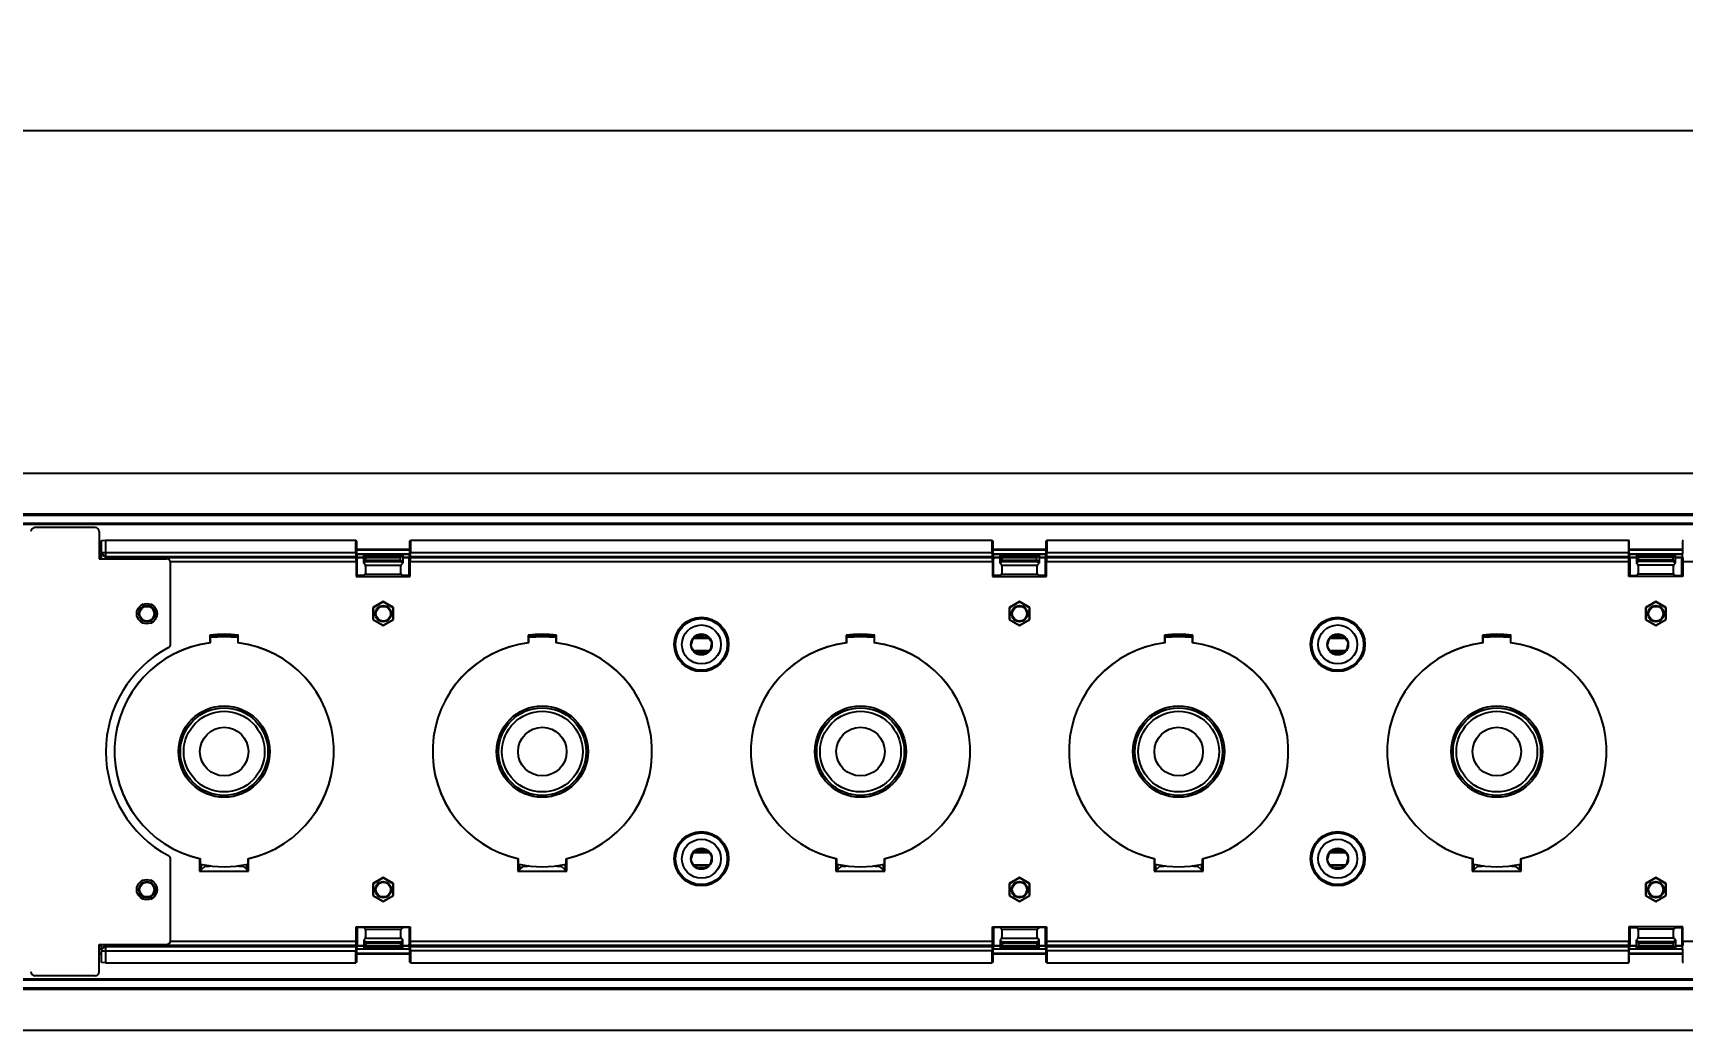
# Model space of a CAD drawing. Header units: inches. Extents: x 5 to 105, y 0 to 80.
# Drawn here: x 24.13 to 36.84, y 4.41 to 12.08 of the extents above; entities that cross this region are included whole.
import ezdxf

# ---------------------------------------------------------------- set-up
doc = ezdxf.new("R2010")
doc.units = ezdxf.units.IN
doc.header["$MEASUREMENT"] = 0
doc.layers.add('DIM', color=1, linetype='Continuous')
doc.styles.add('Arial', font='arial.ttf')
doc.dimstyles.new('ANSI & Metric .50 Stacked', dxfattribs={"dimscale": 2.666667, "dimtxt": 0.5, "dimasz": 0.625, "dimexe": 0.5, "dimexo": 0.5, "dimgap": 0.166667, "dimtad": 0, "dimtih": 1, "dimtoh": 1, "dimzin": 4, "dimdsep": 46, "dimtxsty": 'Arial', "dimcen": 0.25, "dimadec": 0, "dimazin": 0, "dimtfac": 0.75, "dimtofl": 0, "dimtmove": 0, "dimatfit": 3, "dimfxl": 1, "dimtolj": 1, "dimtzin": 0, "dimarcsym": 0})

# ---------------------------------------------------------------- blocks, each defined once
blk = doc.blocks.new('*D2')
at = {"layer": 'Defpoints', "color": 0, "transparency": 16777216}
for p in [(83.174, 11.333), (4.777, 8.695), (83.174, 8.694)]:
    blk.add_point(p, dxfattribs=at)
at = {"layer": 'DIM', "color": 0, "lineweight": -2, "transparency": 16777216}
for p, q in [((4.777, 9.195), (4.777, 11.833)), ((83.174, 9.194), (83.174, 11.833)), ((5.402, 11.333), (42.302, 11.333)), ((82.549, 11.333), (45.649, 11.333))]:
    blk.add_line(p, q, dxfattribs=at)
at = {"layer": 'DIM', "color": 0, "transparency": 16777216}
for points in [[(5.402, 11.437), (5.402, 11.229), (4.777, 11.333)], [(82.549, 11.437), (82.549, 11.229), (83.174, 11.333)]]:
    blk.add_solid(points, dxfattribs=at)
at = {"layer": 'DIM', "color": 0, "transparency": 16777216, "char_height": 0.5, "attachment_point": 5, "style": 'Arial'}
for s, insert in [('\\A1;78.40', (43.976, 11.755)), ('\\A1;[1991mm]', (43.976, 10.846))]:
    blk.add_mtext(s, dxfattribs=dict(at, insert=insert))

msp = doc.modelspace()

# ---------------------------------------------------------------- linework, layer by layer
for p, q in [((5.627, 8.693), (82.327, 8.693)), ((5.627, 8.381), (82.327, 8.381)), ((82.327, 8.369), (5.627, 8.369)), ((5.627, 8.309), (82.327, 8.309)), ((82.327, 8.299), (5.627, 8.299)), ((24.608, 8.275), (24.145, 8.275)), ((24.639, 8.244), (24.639, 8.035)), ((24.657, 8.175), (24.687, 8.177)), ((24.657, 8.084), (24.657, 8.175)), ((24.687, 8.177), (26.616, 8.177)), ((24.687, 8.177), (24.687, 8.035)), ((26.616, 8.084), (26.616, 8.177)), ((26.616, 8.177), (26.621, 8.171)), ((26.621, 8.171), (26.621, 8.082)), ((27.032, 8.171), (27.038, 8.177)), ((27.032, 8.082), (27.032, 8.171)), ((27.038, 8.177), (27.038, 8.084)), ((27.038, 8.177), (31.516, 8.177)), ((31.516, 8.084), (31.516, 8.177)), ((31.516, 8.177), (31.521, 8.171)), ((31.521, 8.171), (31.521, 8.082)), ((31.932, 8.171), (31.938, 8.177)), ((31.932, 8.082), (31.932, 8.171)), ((31.938, 8.177), (31.938, 8.084)), ((31.938, 8.177), (36.416, 8.177)), ((36.416, 8.177), (36.416, 8.084)), ((36.421, 8.171), (36.416, 8.177)), ((36.421, 8.082), (36.421, 8.171)), ((36.838, 8.177), (36.832, 8.171)), ((36.832, 8.171), (36.832, 8.082)), ((24.639, 8.109), (24.657, 8.109)), ((24.657, 8.101), (24.639, 8.101)), ((24.639, 8.071), (24.657, 8.071)), ((24.657, 8.069), (24.639, 8.069)), ((24.639, 8.048), (24.658, 8.048)), ((24.639, 8.045), (24.659, 8.045)), ((24.639, 8.035), (25.158, 8.035)), ((24.657, 8.084), (26.616, 8.084)), ((24.657, 8.075), (24.687, 8.05)), ((24.657, 8.069), (24.657, 8.075)), ((24.657, 8.069), (24.687, 8.044)), ((26.617, 8.05), (24.687, 8.05)), ((24.687, 8.044), (26.618, 8.044)), ((26.619, 8.01), (25.189, 8.01)), ((26.618, 8.044), (26.617, 8.05)), ((26.619, 8.01), (26.619, 7.898)), ((26.621, 8.109), (27.032, 8.109)), ((27.032, 8.101), (26.621, 8.101)), ((26.621, 8.082), (26.627, 8.032)), ((26.622, 8.071), (27.031, 8.071)), ((27.031, 8.069), (26.623, 8.069)), ((26.625, 8.048), (26.677, 8.048)), ((26.625, 8.045), (26.677, 8.045)), ((26.627, 7.905), (26.627, 8.032)), ((26.677, 8), (26.677, 8.069)), ((26.677, 8), (26.692, 8.015)), ((26.692, 8.055), (26.678, 8.069)), ((26.692, 8.055), (26.962, 8.055)), ((26.692, 8.025), (26.692, 8.045)), ((26.692, 8.045), (26.961, 8.045)), ((26.692, 8.025), (26.961, 8.025)), ((26.692, 8.015), (26.962, 8.015)), ((26.961, 8.025), (26.961, 8.045)), ((26.962, 8.055), (26.976, 8.069)), ((26.977, 8), (26.962, 8.015)), ((26.977, 8.069), (26.977, 8)), ((26.977, 8.048), (27.029, 8.048)), ((26.977, 8.045), (27.028, 8.045)), ((27.027, 8.032), (27.032, 8.082)), ((27.027, 7.905), (27.027, 8.032)), ((27.034, 7.898), (27.034, 8.01)), ((31.519, 8.01), (27.034, 8.01)), ((27.036, 8.05), (27.036, 8.044)), ((31.517, 8.05), (27.036, 8.05)), ((27.036, 8.044), (31.518, 8.044)), ((27.038, 8.084), (31.516, 8.084)), ((31.518, 8.044), (31.517, 8.05)), ((31.519, 8.01), (31.519, 7.898)), ((31.521, 8.109), (31.932, 8.109)), ((31.932, 8.101), (31.521, 8.101)), ((31.521, 8.082), (31.527, 8.032)), ((31.522, 8.071), (31.931, 8.071)), ((31.931, 8.069), (31.523, 8.069)), ((31.525, 8.048), (31.577, 8.048)), ((31.525, 8.045), (31.577, 8.045)), ((31.527, 7.905), (31.527, 8.032)), ((31.577, 8), (31.577, 8.069)), ((31.577, 8), (31.592, 8.015)), ((31.592, 8.055), (31.578, 8.069)), ((31.592, 8.055), (31.862, 8.055)), ((31.592, 8.045), (31.861, 8.045)), ((31.592, 8.025), (31.592, 8.045)), ((31.592, 8.025), (31.861, 8.025)), ((31.592, 8.015), (31.862, 8.015)), ((31.861, 8.025), (31.861, 8.045)), ((31.862, 8.055), (31.876, 8.069)), ((31.877, 8), (31.862, 8.015)), ((31.877, 8.069), (31.877, 8)), ((31.877, 8.048), (31.929, 8.048)), ((31.877, 8.045), (31.928, 8.045)), ((31.927, 8.032), (31.932, 8.082)), ((31.927, 7.905), (31.927, 8.032)), ((31.934, 7.898), (31.934, 8.01)), ((36.419, 8.01), (31.934, 8.01)), ((36.417, 8.05), (31.936, 8.05)), ((31.936, 8.05), (31.936, 8.044)), ((31.936, 8.044), (36.418, 8.044)), ((31.938, 8.084), (36.416, 8.084)), ((36.417, 8.05), (36.418, 8.044)), ((36.419, 7.898), (36.419, 8.01)), ((36.421, 8.109), (36.832, 8.109)), ((36.832, 8.101), (36.421, 8.101)), ((36.427, 8.032), (36.421, 8.082)), ((36.422, 8.071), (36.831, 8.071)), ((36.831, 8.069), (36.423, 8.069)), ((36.425, 8.048), (36.477, 8.048)), ((36.425, 8.045), (36.477, 8.045)), ((36.427, 8.032), (36.427, 7.905)), ((36.477, 8.069), (36.477, 8)), ((36.477, 8), (36.492, 8.015)), ((36.492, 8.055), (36.478, 8.069)), ((36.762, 8.055), (36.492, 8.055)), ((36.761, 8.045), (36.492, 8.045)), ((36.492, 8.025), (36.492, 8.045)), ((36.761, 8.025), (36.492, 8.025)), ((36.762, 8.015), (36.492, 8.015)), ((36.761, 8.025), (36.761, 8.045)), ((36.762, 8.055), (36.776, 8.069)), ((36.777, 8), (36.762, 8.015)), ((36.777, 8), (36.777, 8.069)), ((36.777, 8.048), (36.829, 8.048)), ((36.777, 8.045), (36.828, 8.045)), ((36.832, 8.082), (36.827, 8.032)), ((36.827, 7.905), (36.827, 8.032)), ((36.834, 8.01), (36.834, 7.898)), ((41.319, 8.01), (36.834, 8.01)), ((25.189, 7.378), (25.189, 8.004)), ((26.619, 7.898), (26.627, 7.905)), ((26.619, 7.898), (27.034, 7.898)), ((26.677, 7.905), (26.627, 7.905)), ((26.691, 7.986), (26.677, 8)), ((26.677, 7.905), (26.691, 7.916)), ((26.691, 7.986), (26.963, 7.986)), ((26.691, 7.916), (26.963, 7.916)), ((26.963, 7.986), (26.977, 8)), ((26.977, 7.905), (26.963, 7.916)), ((27.027, 7.905), (26.977, 7.905)), ((27.034, 7.898), (27.027, 7.905)), ((31.519, 7.898), (31.527, 7.905)), ((31.519, 7.898), (31.934, 7.898)), ((31.577, 7.905), (31.527, 7.905)), ((31.591, 7.986), (31.577, 8)), ((31.577, 7.905), (31.591, 7.916)), ((31.591, 7.986), (31.863, 7.986)), ((31.591, 7.916), (31.863, 7.916)), ((31.863, 7.986), (31.877, 8)), ((31.877, 7.905), (31.863, 7.916)), ((31.927, 7.905), (31.877, 7.905)), ((31.934, 7.898), (31.927, 7.905)), ((36.419, 7.898), (36.427, 7.905)), ((36.834, 7.898), (36.419, 7.898)), ((36.427, 7.905), (36.468, 7.905)), ((36.491, 7.986), (36.477, 8)), ((36.478, 7.906), (36.491, 7.916)), ((36.763, 7.986), (36.491, 7.986)), ((36.763, 7.916), (36.491, 7.916)), ((36.763, 7.986), (36.777, 8)), ((36.776, 7.906), (36.763, 7.916)), ((36.786, 7.905), (36.827, 7.905)), ((36.834, 7.898), (36.827, 7.905)), ((24.977, 7.684), (24.96, 7.675)), ((25.054, 7.675), (25.037, 7.684)), ((26.827, 7.705), (26.747, 7.659)), ((26.747, 7.659), (26.747, 7.566)), ((26.749, 7.657), (26.747, 7.659)), ((26.827, 7.702), (26.749, 7.657)), ((26.749, 7.657), (26.749, 7.568)), ((26.907, 7.659), (26.827, 7.705)), ((26.827, 7.702), (26.827, 7.705)), ((26.904, 7.657), (26.827, 7.702)), ((26.904, 7.657), (26.907, 7.659)), ((26.904, 7.568), (26.904, 7.657)), ((26.907, 7.566), (26.907, 7.659)), ((31.727, 7.705), (31.647, 7.659)), ((31.647, 7.659), (31.647, 7.566)), ((31.649, 7.657), (31.647, 7.659)), ((31.727, 7.702), (31.649, 7.657)), ((31.649, 7.657), (31.649, 7.568)), ((31.807, 7.659), (31.727, 7.705)), ((31.727, 7.702), (31.727, 7.705)), ((31.804, 7.657), (31.727, 7.702)), ((31.804, 7.657), (31.807, 7.659)), ((31.804, 7.568), (31.804, 7.657)), ((31.807, 7.566), (31.807, 7.659)), ((36.627, 7.705), (36.547, 7.659)), ((36.547, 7.659), (36.547, 7.566)), ((36.549, 7.657), (36.547, 7.659)), ((36.627, 7.702), (36.549, 7.657)), ((36.549, 7.657), (36.549, 7.568)), ((36.707, 7.659), (36.627, 7.705)), ((36.627, 7.702), (36.627, 7.705)), ((36.704, 7.657), (36.627, 7.702)), ((36.704, 7.657), (36.707, 7.659)), ((36.704, 7.568), (36.704, 7.657)), ((36.707, 7.566), (36.707, 7.659)), ((24.929, 7.622), (24.929, 7.603)), ((24.96, 7.55), (24.977, 7.54)), ((25.037, 7.54), (25.054, 7.55)), ((25.084, 7.603), (25.084, 7.622)), ((26.749, 7.568), (26.747, 7.566)), ((26.747, 7.566), (26.827, 7.52)), ((26.749, 7.568), (26.827, 7.523)), ((26.827, 7.523), (26.904, 7.568)), ((26.827, 7.52), (26.907, 7.566)), ((26.827, 7.523), (26.827, 7.52)), ((26.904, 7.568), (26.907, 7.566)), ((31.649, 7.568), (31.647, 7.566)), ((31.647, 7.566), (31.727, 7.52)), ((31.649, 7.568), (31.727, 7.523)), ((31.727, 7.523), (31.804, 7.568)), ((31.727, 7.52), (31.807, 7.566)), ((31.727, 7.523), (31.727, 7.52)), ((31.804, 7.568), (31.807, 7.566)), ((36.549, 7.568), (36.547, 7.566)), ((36.547, 7.566), (36.627, 7.52)), ((36.549, 7.568), (36.627, 7.523)), ((36.627, 7.523), (36.704, 7.568)), ((36.627, 7.52), (36.707, 7.566)), ((36.627, 7.523), (36.627, 7.52)), ((36.704, 7.568), (36.707, 7.566)), ((25.502, 7.438), (25.492, 7.447)), ((25.492, 7.447), (25.492, 7.388)), ((25.497, 7.388), (25.497, 7.435)), ((25.5, 7.43), (25.602, 7.436)), ((25.503, 7.438), (25.503, 7.438)), ((25.503, 7.438), (25.503, 7.43)), ((25.602, 7.436), (25.703, 7.43)), ((25.701, 7.438), (25.7, 7.438)), ((25.7, 7.43), (25.7, 7.438)), ((25.702, 7.438), (25.711, 7.447)), ((25.707, 7.435), (25.707, 7.388)), ((25.711, 7.388), (25.711, 7.447)), ((27.952, 7.438), (27.942, 7.447)), ((27.942, 7.447), (27.942, 7.388)), ((27.947, 7.388), (27.947, 7.435)), ((27.95, 7.43), (28.052, 7.436)), ((27.953, 7.438), (27.953, 7.438)), ((27.953, 7.438), (27.953, 7.43)), ((28.052, 7.436), (28.153, 7.43)), ((28.151, 7.438), (28.15, 7.438)), ((28.15, 7.43), (28.15, 7.438)), ((28.152, 7.438), (28.161, 7.447)), ((28.157, 7.435), (28.157, 7.388)), ((28.161, 7.388), (28.161, 7.447)), ((29.205, 7.405), (29.199, 7.376)), ((29.215, 7.423), (29.337, 7.423)), ((29.247, 7.447), (29.222, 7.431)), ((29.334, 7.427), (29.226, 7.427)), ((29.228, 7.43), (29.332, 7.43)), ((29.242, 7.444), (29.297, 7.444)), ((29.245, 7.446), (29.293, 7.446)), ((29.307, 7.447), (29.277, 7.453)), ((29.349, 7.404), (29.332, 7.43)), ((30.392, 7.447), (30.392, 7.388)), ((30.402, 7.438), (30.392, 7.447)), ((30.397, 7.388), (30.397, 7.435)), ((30.4, 7.43), (30.502, 7.436)), ((30.403, 7.438), (30.403, 7.438)), ((30.403, 7.438), (30.403, 7.43)), ((30.502, 7.436), (30.603, 7.43)), ((30.601, 7.438), (30.6, 7.438)), ((30.6, 7.43), (30.6, 7.438)), ((30.602, 7.438), (30.611, 7.447)), ((30.607, 7.435), (30.607, 7.388)), ((30.611, 7.388), (30.611, 7.447)), ((32.842, 7.447), (32.842, 7.388)), ((32.852, 7.438), (32.842, 7.447)), ((32.847, 7.388), (32.847, 7.435)), ((32.85, 7.43), (32.952, 7.436)), ((32.853, 7.438), (32.853, 7.438)), ((32.853, 7.438), (32.853, 7.43)), ((32.952, 7.436), (33.053, 7.43)), ((33.051, 7.438), (33.05, 7.438)), ((33.05, 7.43), (33.05, 7.438)), ((33.052, 7.438), (33.061, 7.447)), ((33.057, 7.435), (33.057, 7.388)), ((33.061, 7.388), (33.061, 7.447)), ((34.105, 7.405), (34.099, 7.376)), ((34.115, 7.423), (34.237, 7.423)), ((34.147, 7.447), (34.122, 7.431)), ((34.234, 7.427), (34.126, 7.427)), ((34.128, 7.43), (34.232, 7.43)), ((34.142, 7.444), (34.197, 7.444)), ((34.145, 7.446), (34.193, 7.446)), ((34.207, 7.447), (34.177, 7.453)), ((34.249, 7.404), (34.232, 7.43)), ((35.292, 7.447), (35.292, 7.388)), ((35.302, 7.438), (35.292, 7.447)), ((35.297, 7.388), (35.297, 7.435)), ((35.3, 7.43), (35.402, 7.436)), ((35.303, 7.438), (35.303, 7.438)), ((35.303, 7.438), (35.303, 7.43)), ((35.402, 7.436), (35.503, 7.43)), ((35.501, 7.438), (35.5, 7.438)), ((35.5, 7.43), (35.5, 7.438)), ((35.502, 7.438), (35.511, 7.447)), ((35.507, 7.435), (35.507, 7.388)), ((35.511, 7.388), (35.511, 7.447)), ((29.204, 7.346), (29.221, 7.32)), ((29.216, 7.328), (29.339, 7.328)), ((29.22, 7.322), (29.334, 7.322)), ((29.332, 7.32), (29.221, 7.32)), ((29.24, 7.306), (29.311, 7.306)), ((29.246, 7.303), (29.276, 7.297)), ((29.306, 7.303), (29.331, 7.319)), ((34.104, 7.346), (34.121, 7.32)), ((34.116, 7.328), (34.239, 7.328)), ((34.12, 7.322), (34.234, 7.322)), ((34.232, 7.32), (34.121, 7.32)), ((34.14, 7.306), (34.211, 7.306)), ((34.146, 7.303), (34.176, 7.297)), ((34.206, 7.303), (34.231, 7.319)), ((25.189, 5.096), (25.189, 5.722)), ((25.413, 5.726), (25.413, 5.629)), ((25.419, 5.678), (25.419, 5.725)), ((25.784, 5.725), (25.784, 5.678)), ((25.79, 5.629), (25.79, 5.726)), ((27.863, 5.726), (27.863, 5.629)), ((27.869, 5.678), (27.869, 5.725)), ((28.234, 5.725), (28.234, 5.678)), ((28.24, 5.629), (28.24, 5.726)), ((29.205, 5.755), (29.199, 5.726)), ((29.337, 5.772), (29.214, 5.772)), ((29.216, 5.774), (29.336, 5.774)), ((29.334, 5.777), (29.219, 5.777)), ((29.221, 5.78), (29.332, 5.78)), ((29.247, 5.797), (29.222, 5.781)), ((29.242, 5.794), (29.314, 5.794)), ((29.307, 5.797), (29.277, 5.803)), ((29.349, 5.754), (29.332, 5.78)), ((30.313, 5.726), (30.313, 5.629)), ((30.319, 5.678), (30.319, 5.725)), ((30.684, 5.725), (30.684, 5.678)), ((30.69, 5.629), (30.69, 5.726)), ((32.763, 5.726), (32.763, 5.629)), ((32.769, 5.678), (32.769, 5.725)), ((33.134, 5.725), (33.134, 5.678)), ((33.14, 5.629), (33.14, 5.726)), ((34.105, 5.755), (34.099, 5.726)), ((34.237, 5.772), (34.114, 5.772)), ((34.116, 5.774), (34.236, 5.774)), ((34.234, 5.777), (34.119, 5.777)), ((34.121, 5.78), (34.232, 5.78)), ((34.147, 5.797), (34.122, 5.781)), ((34.142, 5.794), (34.214, 5.794)), ((34.207, 5.797), (34.177, 5.803)), ((34.249, 5.754), (34.232, 5.78)), ((35.213, 5.726), (35.213, 5.629)), ((35.219, 5.678), (35.219, 5.725)), ((35.584, 5.725), (35.584, 5.678)), ((35.59, 5.629), (35.59, 5.726)), ((25.413, 5.629), (25.427, 5.642)), ((25.413, 5.629), (25.79, 5.629)), ((25.427, 5.642), (25.427, 5.673)), ((25.428, 5.643), (25.456, 5.668)), ((25.456, 5.668), (25.456, 5.676)), ((25.456, 5.668), (25.489, 5.668)), ((25.715, 5.668), (25.747, 5.668)), ((25.747, 5.668), (25.747, 5.676)), ((25.776, 5.643), (25.747, 5.668)), ((25.777, 5.657), (25.759, 5.657)), ((25.777, 5.673), (25.777, 5.642)), ((25.79, 5.629), (25.777, 5.642)), ((27.863, 5.629), (27.877, 5.642)), ((27.863, 5.629), (28.24, 5.629)), ((27.877, 5.642), (27.877, 5.673)), ((27.894, 5.657), (27.877, 5.657)), ((27.878, 5.643), (27.906, 5.668)), ((27.906, 5.668), (27.906, 5.676)), ((27.906, 5.668), (27.939, 5.668)), ((28.165, 5.668), (28.197, 5.668)), ((28.197, 5.668), (28.197, 5.676)), ((28.226, 5.643), (28.197, 5.668)), ((28.227, 5.673), (28.227, 5.642)), ((28.24, 5.629), (28.227, 5.642)), ((29.204, 5.696), (29.221, 5.67)), ((29.217, 5.677), (29.338, 5.677)), ((29.22, 5.672), (29.327, 5.672)), ((29.326, 5.67), (29.221, 5.67)), ((29.246, 5.653), (29.276, 5.647)), ((29.257, 5.656), (29.311, 5.656)), ((29.26, 5.654), (29.309, 5.654)), ((29.306, 5.653), (29.331, 5.669)), ((30.313, 5.629), (30.327, 5.642)), ((30.313, 5.629), (30.69, 5.629)), ((30.327, 5.642), (30.327, 5.673)), ((30.328, 5.643), (30.356, 5.668)), ((30.356, 5.668), (30.356, 5.676)), ((30.356, 5.668), (30.389, 5.668)), ((30.615, 5.668), (30.647, 5.668)), ((30.647, 5.668), (30.647, 5.676)), ((30.676, 5.643), (30.647, 5.668)), ((30.677, 5.673), (30.677, 5.642)), ((30.69, 5.629), (30.677, 5.642)), ((32.763, 5.629), (32.777, 5.642)), ((32.763, 5.629), (33.14, 5.629)), ((32.777, 5.642), (32.777, 5.673)), ((32.778, 5.643), (32.806, 5.668)), ((32.806, 5.668), (32.806, 5.676)), ((32.806, 5.668), (32.839, 5.668)), ((33.065, 5.668), (33.097, 5.668)), ((33.097, 5.668), (33.097, 5.676)), ((33.126, 5.643), (33.097, 5.668)), ((33.127, 5.673), (33.127, 5.642)), ((33.14, 5.629), (33.127, 5.642)), ((34.104, 5.696), (34.121, 5.67)), ((34.117, 5.677), (34.238, 5.677)), ((34.12, 5.672), (34.227, 5.672)), ((34.226, 5.67), (34.121, 5.67)), ((34.146, 5.653), (34.176, 5.647)), ((34.157, 5.656), (34.211, 5.656)), ((34.16, 5.654), (34.209, 5.654)), ((34.206, 5.653), (34.231, 5.669)), ((35.213, 5.629), (35.227, 5.642)), ((35.213, 5.629), (35.59, 5.629)), ((35.227, 5.642), (35.227, 5.673)), ((35.228, 5.643), (35.256, 5.668)), ((35.256, 5.668), (35.256, 5.676)), ((35.256, 5.668), (35.289, 5.668)), ((35.515, 5.668), (35.547, 5.668)), ((35.547, 5.668), (35.547, 5.676)), ((35.576, 5.643), (35.547, 5.668)), ((35.577, 5.673), (35.577, 5.642)), ((35.59, 5.629), (35.577, 5.642)), ((24.929, 5.497), (24.929, 5.478)), ((24.977, 5.559), (24.96, 5.55)), ((25.054, 5.55), (25.037, 5.559)), ((25.084, 5.478), (25.084, 5.497)), ((26.827, 5.58), (26.747, 5.534)), ((26.747, 5.534), (26.747, 5.441)), ((26.749, 5.532), (26.747, 5.534)), ((26.827, 5.577), (26.749, 5.532)), ((26.749, 5.532), (26.749, 5.443)), ((26.907, 5.534), (26.827, 5.58)), ((26.827, 5.577), (26.827, 5.58)), ((26.904, 5.532), (26.827, 5.577)), ((26.904, 5.532), (26.907, 5.534)), ((26.904, 5.443), (26.904, 5.532)), ((26.907, 5.441), (26.907, 5.534)), ((31.727, 5.58), (31.647, 5.534)), ((31.647, 5.534), (31.647, 5.441)), ((31.649, 5.532), (31.647, 5.534)), ((31.727, 5.577), (31.649, 5.532)), ((31.649, 5.532), (31.649, 5.443)), ((31.807, 5.534), (31.727, 5.58)), ((31.727, 5.577), (31.727, 5.58)), ((31.804, 5.532), (31.727, 5.577)), ((31.804, 5.532), (31.807, 5.534)), ((31.804, 5.443), (31.804, 5.532)), ((31.807, 5.441), (31.807, 5.534)), ((36.627, 5.58), (36.547, 5.534)), ((36.547, 5.534), (36.547, 5.441)), ((36.549, 5.532), (36.547, 5.534)), ((36.627, 5.577), (36.549, 5.532)), ((36.549, 5.532), (36.549, 5.443)), ((36.707, 5.534), (36.627, 5.58)), ((36.627, 5.577), (36.627, 5.58)), ((36.704, 5.532), (36.627, 5.577)), ((36.704, 5.532), (36.707, 5.534)), ((36.704, 5.443), (36.704, 5.532)), ((36.707, 5.441), (36.707, 5.534)), ((24.96, 5.425), (24.977, 5.415)), ((25.037, 5.415), (25.054, 5.425)), ((26.749, 5.443), (26.747, 5.441)), ((26.747, 5.441), (26.827, 5.395)), ((26.749, 5.443), (26.827, 5.398)), ((26.827, 5.398), (26.904, 5.443)), ((26.827, 5.395), (26.907, 5.441)), ((26.827, 5.398), (26.827, 5.395)), ((26.904, 5.443), (26.907, 5.441)), ((31.649, 5.443), (31.647, 5.441)), ((31.647, 5.441), (31.727, 5.395)), ((31.649, 5.443), (31.727, 5.398)), ((31.727, 5.398), (31.804, 5.443)), ((31.727, 5.395), (31.807, 5.441)), ((31.727, 5.398), (31.727, 5.395)), ((31.804, 5.443), (31.807, 5.441)), ((36.549, 5.443), (36.547, 5.441)), ((36.547, 5.441), (36.627, 5.395)), ((36.549, 5.443), (36.627, 5.398)), ((36.627, 5.398), (36.704, 5.443)), ((36.627, 5.395), (36.707, 5.441)), ((36.627, 5.398), (36.627, 5.395)), ((36.704, 5.443), (36.707, 5.441)), ((25.189, 5.09), (26.619, 5.09)), ((26.619, 5.09), (26.619, 5.202)), ((26.619, 5.202), (26.627, 5.195)), ((26.619, 5.202), (27.034, 5.202)), ((26.627, 5.195), (26.627, 5.068)), ((26.677, 5.195), (26.627, 5.195)), ((26.677, 5.195), (26.691, 5.184)), ((26.691, 5.114), (26.677, 5.1)), ((26.677, 5.1), (26.677, 5.031)), ((26.677, 5.1), (26.692, 5.085)), ((26.691, 5.184), (26.963, 5.184)), ((26.691, 5.114), (26.963, 5.114)), ((26.692, 5.085), (26.962, 5.085)), ((26.977, 5.1), (26.962, 5.085)), ((26.977, 5.195), (26.963, 5.184)), ((26.963, 5.114), (26.977, 5.1)), ((27.027, 5.195), (26.977, 5.195)), ((26.977, 5.031), (26.977, 5.1)), ((27.034, 5.202), (27.027, 5.195)), ((27.027, 5.195), (27.027, 5.068)), ((27.034, 5.202), (27.034, 5.09)), ((27.034, 5.09), (31.519, 5.09)), ((31.519, 5.09), (31.519, 5.202)), ((31.519, 5.202), (31.527, 5.195)), ((31.519, 5.202), (31.934, 5.202)), ((31.527, 5.195), (31.527, 5.068)), ((31.577, 5.195), (31.527, 5.195)), ((31.577, 5.195), (31.591, 5.184)), ((31.591, 5.114), (31.577, 5.1)), ((31.577, 5.1), (31.577, 5.031)), ((31.577, 5.1), (31.592, 5.085)), ((31.591, 5.184), (31.863, 5.184)), ((31.591, 5.114), (31.863, 5.114)), ((31.592, 5.085), (31.862, 5.085)), ((31.877, 5.1), (31.862, 5.085)), ((31.877, 5.195), (31.863, 5.184)), ((31.863, 5.114), (31.877, 5.1)), ((31.927, 5.195), (31.877, 5.195)), ((31.877, 5.031), (31.877, 5.1)), ((31.934, 5.202), (31.927, 5.195)), ((31.927, 5.068), (31.927, 5.195)), ((31.934, 5.202), (31.934, 5.09)), ((31.934, 5.09), (36.419, 5.09)), ((36.419, 5.202), (36.419, 5.09)), ((36.419, 5.202), (36.427, 5.195)), ((36.834, 5.202), (36.419, 5.202)), ((36.427, 5.195), (36.427, 5.068)), ((36.427, 5.195), (36.477, 5.195)), ((36.477, 5.195), (36.491, 5.184)), ((36.491, 5.114), (36.477, 5.1)), ((36.477, 5.1), (36.492, 5.085)), ((36.477, 5.031), (36.477, 5.1)), ((36.763, 5.184), (36.491, 5.184)), ((36.763, 5.114), (36.491, 5.114)), ((36.762, 5.085), (36.492, 5.085)), ((36.777, 5.1), (36.762, 5.085)), ((36.777, 5.195), (36.763, 5.184)), ((36.763, 5.114), (36.777, 5.1)), ((36.777, 5.195), (36.827, 5.195)), ((36.777, 5.1), (36.777, 5.031)), ((36.834, 5.202), (36.827, 5.195)), ((36.827, 5.195), (36.827, 5.068)), ((36.834, 5.09), (36.834, 5.202)), ((36.834, 5.09), (41.319, 5.09)), ((24.639, 5.065), (25.158, 5.065)), ((24.639, 4.856), (24.639, 5.065)), ((24.659, 5.055), (24.639, 5.055)), ((24.658, 5.052), (24.639, 5.052)), ((24.639, 5.031), (24.657, 5.031)), ((24.657, 5.029), (24.639, 5.029)), ((24.639, 4.999), (24.657, 4.999)), ((24.657, 4.99), (24.639, 4.99)), ((24.657, 5.031), (24.687, 5.056)), ((24.657, 5.025), (24.687, 5.05)), ((24.657, 5.025), (24.657, 5.031)), ((24.657, 4.925), (24.657, 5.016)), ((24.657, 5.016), (26.616, 5.016)), ((24.687, 5.065), (24.687, 4.923)), ((26.618, 5.056), (24.687, 5.056)), ((24.687, 5.05), (26.617, 5.05)), ((26.616, 4.923), (26.616, 5.016)), ((26.617, 5.05), (26.618, 5.056)), ((26.627, 5.068), (26.621, 5.018)), ((26.621, 5.018), (26.621, 4.929)), ((26.621, 4.999), (27.032, 4.999)), ((27.032, 4.99), (26.621, 4.99)), ((27.031, 5.029), (26.622, 5.029)), ((26.623, 5.031), (27.031, 5.031)), ((26.677, 5.055), (26.625, 5.055)), ((26.677, 5.052), (26.625, 5.052)), ((26.692, 5.045), (26.678, 5.031)), ((26.692, 5.075), (26.692, 5.055)), ((26.692, 5.075), (26.961, 5.075)), ((26.692, 5.055), (26.961, 5.055)), ((26.692, 5.045), (26.962, 5.045)), ((26.961, 5.075), (26.961, 5.055)), ((26.962, 5.045), (26.976, 5.031)), ((27.028, 5.055), (26.977, 5.055)), ((27.029, 5.052), (26.977, 5.052)), ((27.032, 5.018), (27.027, 5.068)), ((27.032, 4.929), (27.032, 5.018)), ((27.036, 5.056), (27.036, 5.05)), ((31.518, 5.056), (27.036, 5.056)), ((27.036, 5.05), (31.517, 5.05)), ((27.038, 5.016), (27.038, 4.923)), ((31.516, 5.016), (27.038, 5.016)), ((31.516, 4.923), (31.516, 5.016)), ((31.517, 5.05), (31.518, 5.056)), ((31.527, 5.068), (31.521, 5.018)), ((31.521, 5.018), (31.521, 4.929)), ((31.521, 4.999), (31.932, 4.999)), ((31.932, 4.99), (31.521, 4.99)), ((31.931, 5.029), (31.522, 5.029)), ((31.523, 5.031), (31.931, 5.031)), ((31.577, 5.055), (31.525, 5.055)), ((31.577, 5.052), (31.525, 5.052)), ((31.592, 5.045), (31.578, 5.031)), ((31.592, 5.075), (31.592, 5.055)), ((31.592, 5.075), (31.861, 5.075)), ((31.592, 5.055), (31.861, 5.055)), ((31.592, 5.045), (31.862, 5.045)), ((31.861, 5.075), (31.861, 5.055)), ((31.862, 5.045), (31.876, 5.031)), ((31.928, 5.055), (31.877, 5.055)), ((31.929, 5.052), (31.877, 5.052)), ((31.932, 5.018), (31.927, 5.068)), ((31.932, 4.929), (31.932, 5.018)), ((31.936, 5.056), (31.936, 5.05)), ((36.418, 5.056), (31.936, 5.056)), ((31.936, 5.05), (36.417, 5.05)), ((31.938, 5.016), (31.938, 4.923)), ((36.416, 5.016), (31.938, 5.016)), ((36.416, 5.016), (36.416, 4.923)), ((36.418, 5.056), (36.417, 5.05)), ((36.421, 5.018), (36.427, 5.068)), ((36.421, 4.929), (36.421, 5.018)), ((36.421, 4.999), (36.832, 4.999)), ((36.832, 4.99), (36.421, 4.99)), ((36.831, 5.029), (36.422, 5.029)), ((36.423, 5.031), (36.831, 5.031)), ((36.477, 5.055), (36.425, 5.055)), ((36.477, 5.052), (36.425, 5.052)), ((36.492, 5.045), (36.478, 5.031)), ((36.492, 5.075), (36.492, 5.055)), ((36.761, 5.075), (36.492, 5.075)), ((36.761, 5.055), (36.492, 5.055)), ((36.762, 5.045), (36.492, 5.045)), ((36.761, 5.075), (36.761, 5.055)), ((36.762, 5.045), (36.776, 5.031)), ((36.828, 5.055), (36.777, 5.055)), ((36.829, 5.052), (36.777, 5.052)), ((36.827, 5.068), (36.832, 5.018)), ((36.832, 5.018), (36.832, 4.929)), ((24.687, 4.923), (24.657, 4.925)), ((24.687, 4.923), (26.616, 4.923)), ((26.621, 4.929), (26.616, 4.923)), ((27.038, 4.923), (27.032, 4.929)), ((27.038, 4.923), (31.516, 4.923)), ((31.521, 4.929), (31.516, 4.923)), ((31.938, 4.923), (31.932, 4.929)), ((31.938, 4.923), (36.416, 4.923)), ((36.416, 4.923), (36.421, 4.929)), ((36.832, 4.929), (36.838, 4.923)), ((5.627, 4.801), (82.327, 4.801)), ((82.327, 4.791), (5.627, 4.791)), ((5.627, 4.731), (82.327, 4.731)), ((82.327, 4.719), (5.627, 4.719)), ((24.145, 4.825), (24.608, 4.825)), ((5.627, 4.406), (82.327, 4.406))]:
    msp.add_line(p, q)
at = {"flags": 128}
for points in [[(25.701, 7.438), (25.702, 7.438), (25.702, 7.438)], [(28.151, 7.438), (28.152, 7.438), (28.152, 7.438)], [(29.349, 7.345), (29.353, 7.359), (29.355, 7.375)], [(30.601, 7.438), (30.602, 7.438), (30.602, 7.438)], [(33.051, 7.438), (33.052, 7.438), (33.052, 7.438)], [(34.249, 7.345), (34.253, 7.359), (34.255, 7.375)], [(35.501, 7.438), (35.502, 7.438), (35.502, 7.438)], [(29.349, 5.695), (29.353, 5.709), (29.355, 5.725)], [(34.249, 5.695), (34.253, 5.709), (34.255, 5.725)]]:
    msp.add_lwpolyline(points, dxfattribs=at)
for centre, radius in [((25.007, 7.612), 0.078), ((25.007, 7.612), 0.062), ((25.007, 7.612), 0.0564), ((26.827, 7.612), 0.062), ((26.827, 7.612), 0.0564), ((31.727, 7.612), 0.062), ((31.727, 7.612), 0.0564), ((36.627, 7.612), 0.062), ((36.627, 7.612), 0.0564), ((29.277, 7.375), 0.209), ((29.277, 7.375), 0.199), ((29.277, 7.375), 0.15), ((34.177, 7.375), 0.209), ((34.177, 7.375), 0.199), ((34.177, 7.375), 0.15), ((29.277, 7.375), 0.0809), ((29.277, 7.375), 0.08), ((29.277, 7.375), 0.078), ((34.177, 7.375), 0.0809), ((34.177, 7.375), 0.08), ((34.177, 7.375), 0.078), ((25.602, 6.55), 0.352), ((25.602, 6.55), 0.337), ((28.052, 6.55), 0.352), ((28.052, 6.55), 0.337), ((30.502, 6.55), 0.352), ((30.502, 6.55), 0.337), ((32.952, 6.55), 0.352), ((32.952, 6.55), 0.337), ((35.402, 6.55), 0.352), ((35.402, 6.55), 0.337), ((25.602, 6.55), 0.311), ((25.602, 6.55), 0.187), ((28.052, 6.55), 0.311), ((28.052, 6.55), 0.187), ((30.502, 6.55), 0.311), ((30.502, 6.55), 0.187), ((32.952, 6.55), 0.311), ((32.952, 6.55), 0.187), ((35.402, 6.55), 0.311), ((35.402, 6.55), 0.187), ((29.277, 5.725), 0.209), ((29.277, 5.725), 0.199), ((29.277, 5.725), 0.15), ((34.177, 5.725), 0.209), ((34.177, 5.725), 0.199), ((34.177, 5.725), 0.15), ((29.277, 5.725), 0.0809), ((29.277, 5.725), 0.08), ((29.277, 5.725), 0.078), ((34.177, 5.725), 0.0809), ((34.177, 5.725), 0.08), ((34.177, 5.725), 0.078), ((25.007, 5.487), 0.078), ((25.007, 5.487), 0.062), ((25.007, 5.487), 0.0564), ((26.827, 5.487), 0.062), ((26.827, 5.487), 0.0564), ((31.727, 5.487), 0.062), ((31.727, 5.487), 0.0564), ((36.627, 5.487), 0.062), ((36.627, 5.487), 0.0564)]:
    msp.add_circle(centre, radius)
for centre, radius, start, end in [((24.145, 8.244), 0.0313, 90, 180), ((24.608, 8.244), 0.0313, 0, 90), ((25.158, 8.004), 0.0313, 0, 90), ((25.602, 6.55), 0.845, 97.4403, 257.1306), ((25.602, 6.55), 0.845, 97.1531, 257.538), ((25.158, 7.378), 0.0313, 298.0107, 0), ((25.602, 6.55), 0.903, 83.0398, 96.9602), ((25.502, 7.433), 0.00491, 73.6254, 95.1704), ((25.602, 6.55), 0.893, 83.6615, 96.3385), ((25.602, 6.55), 0.845, 282.462, 82.8469), ((25.602, 6.55), 0.845, 282.8694, 82.5597), ((28.052, 6.55), 0.845, 97.4403, 257.1306), ((28.052, 6.55), 0.845, 97.1531, 257.538), ((28.052, 6.55), 0.903, 83.0398, 96.9602), ((27.952, 7.433), 0.00485, 73.4963, 95.2994), ((28.052, 6.55), 0.893, 83.6615, 96.3385), ((28.052, 6.55), 0.845, 282.462, 82.8469), ((28.052, 6.55), 0.845, 282.8694, 82.5597), ((30.502, 6.55), 0.845, 97.4403, 257.1306), ((30.502, 6.55), 0.845, 97.1531, 257.538), ((30.502, 6.55), 0.903, 83.0398, 96.9602), ((30.402, 7.433), 0.00485, 73.4963, 95.2994), ((30.502, 6.55), 0.893, 83.6615, 96.3385), ((30.502, 6.55), 0.845, 282.462, 82.8469), ((30.502, 6.55), 0.845, 282.8694, 82.5597), ((32.952, 6.55), 0.845, 97.4403, 257.1306), ((32.952, 6.55), 0.845, 97.1531, 257.538), ((32.952, 6.55), 0.903, 83.0398, 96.9602), ((32.852, 7.433), 0.00493, 73.657, 95.1673), ((32.952, 6.55), 0.893, 83.6615, 96.3385), ((32.952, 6.55), 0.845, 282.462, 82.8469), ((32.952, 6.55), 0.845, 282.8694, 82.5597), ((35.402, 6.55), 0.845, 97.4403, 257.1306), ((35.402, 6.55), 0.845, 97.1531, 257.538), ((35.402, 6.55), 0.903, 83.0398, 96.9602), ((35.302, 7.433), 0.00488, 73.5664, 95.2294), ((35.402, 6.55), 0.893, 83.6615, 96.3385), ((35.402, 6.55), 0.845, 282.462, 82.8469), ((35.402, 6.55), 0.845, 282.8694, 82.5597), ((25.598, 6.55), 0.907, 118.0107, 241.9893), ((25.158, 5.722), 0.0313, 0, 61.9893), ((25.602, 6.55), 0.886, 258.1276, 281.8724), ((28.052, 6.55), 0.886, 258.1276, 281.8724), ((30.502, 6.55), 0.886, 258.1276, 281.8724), ((32.952, 6.55), 0.886, 258.1276, 281.8724), ((35.402, 6.55), 0.886, 258.2324, 281.8724), ((25.158, 5.096), 0.0313, 270, 0), ((24.145, 4.856), 0.0313, 180, 270), ((24.608, 4.856), 0.0313, 270, 0)]:
    msp.add_arc(centre, radius, start, end)
for centre, major_axis, ratio, start_param, end_param in [((24.657, 8.084), (0, 0.0105), 0.05248, 1.570796, 2.539138), ((24.655, 8.01), (0, 0.0713), 0.05248, 5.069643, 5.68073), ((26.619, 8.084), (0, 0.04), 0.069927, 1.570796, 2.582993), ((26.616, 8.01), (0, 0.04), 0.069927, 4.712389, 5.724586), ((26.692, 8.045), (0, 0.01), 0.087489, 4.712389, 6.195919), ((26.692, 8.025), (0, 0.01), 0.087489, 3.228859, 4.712389), ((26.962, 8.045), (0, 0.01), 0.087489, 0.087266, 1.570796), ((26.962, 8.025), (0, 0.01), 0.087489, 1.570796, 3.054326), ((27.037, 8.01), (0, 0.04), 0.069927, 0.558599, 1.570796), ((27.035, 8.084), (0, 0.04), 0.069927, 3.700192, 4.712389), ((31.519, 8.084), (0, 0.04), 0.069927, 1.570796, 2.582993), ((31.516, 8.01), (0, 0.04), 0.069927, 4.712389, 5.724586), ((31.592, 8.045), (0, 0.01), 0.087489, 4.712389, 6.195919), ((31.592, 8.025), (0, 0.01), 0.087489, 3.228859, 4.712389), ((31.862, 8.045), (0, 0.01), 0.087489, 0.087266, 1.570796), ((31.862, 8.025), (0, 0.01), 0.087489, 1.570796, 3.054326), ((31.937, 8.01), (0, 0.04), 0.069927, 0.558599, 1.570796), ((31.935, 8.084), (0, 0.04), 0.069927, 3.700192, 4.712389), ((36.419, 8.084), (0, 0.04), 0.069927, 1.570796, 2.582993), ((36.416, 8.01), (0, 0.04), 0.069927, 4.712389, 5.724586), ((36.492, 8.045), (0, 0.01), 0.087489, 4.712389, 6.195919), ((36.492, 8.025), (0, 0.01), 0.087489, 3.228859, 4.712389), ((36.762, 8.045), (0, 0.01), 0.087489, 0.087266, 1.570796), ((36.762, 8.025), (0, 0.01), 0.087489, 1.570796, 3.054326), ((36.837, 8.01), (0, 0.04), 0.069927, 0.558599, 1.570796), ((26.69, 7.951), (0, 0.035), 0.087489, 3.211406, 6.195919), ((26.963, 7.951), (0, 0.035), 0.087489, 0.087266, 3.071779), ((31.59, 7.951), (0, 0.035), 0.087489, 3.211406, 6.195919), ((31.863, 7.951), (0, 0.035), 0.087489, 0.087266, 3.071779), ((36.468, 7.906), (0.01, 0), 0.069927, 4.712389, 6.195919), ((36.49, 7.951), (0, 0.035), 0.087489, 3.211406, 6.195919), ((36.763, 7.951), (0, 0.035), 0.087489, 0.087266, 3.071779), ((36.786, 7.906), (0.01, 0), 0.069927, 3.228859, 4.712389), ((25.431, 6.55), (0.858, 0), 0.979895, 1.493818, 1.498858), ((26.493, 6.55), (1.488, 0), 0.800731, 2.299958, 2.304621), ((24.711, 6.55), (1.488, 0), 0.800731, 0.836972, 0.841634), ((25.773, 6.55), (0.858, 0), 0.979895, 1.642735, 1.647775), ((27.881, 6.55), (0.858, 0), 0.979895, 1.493818, 1.498858), ((28.943, 6.55), (1.488, 0), 0.800731, 2.299958, 2.304621), ((27.161, 6.55), (1.488, 0), 0.800731, 0.836972, 0.841634), ((28.223, 6.55), (0.858, 0), 0.979895, 1.642735, 1.647775), ((30.331, 6.55), (0.858, 0), 0.979895, 1.493818, 1.498858), ((31.393, 6.55), (1.488, 0), 0.800731, 2.299958, 2.304621), ((29.611, 6.55), (1.488, 0), 0.800731, 0.836972, 0.841634), ((30.673, 6.55), (0.858, 0), 0.979895, 1.642735, 1.647775), ((32.781, 6.55), (0.858, 0), 0.979895, 1.493818, 1.498858), ((33.843, 6.55), (1.488, 0), 0.800731, 2.299958, 2.304621), ((32.061, 6.55), (1.488, 0), 0.800731, 0.836972, 0.841634), ((33.123, 6.55), (0.858, 0), 0.979895, 1.642735, 1.647775), ((35.231, 6.55), (0.858, 0), 0.979895, 1.493818, 1.498858), ((36.293, 6.55), (1.488, 0), 0.800731, 2.299958, 2.304621), ((34.511, 6.55), (1.488, 0), 0.800731, 0.836972, 0.841634), ((35.573, 6.55), (0.858, 0), 0.979895, 1.642735, 1.647775), ((25.483, 6.55), (0.836, 0), 0.989844, 4.629089, 4.636353), ((25.721, 6.55), (0.836, 0), 0.989844, 4.788425, 4.795689), ((27.933, 6.55), (0.836, 0), 0.989844, 4.629089, 4.636353), ((28.171, 6.55), (0.836, 0), 0.989844, 4.788425, 4.795689), ((30.383, 6.55), (0.836, 0), 0.989844, 4.629089, 4.636353), ((30.621, 6.55), (0.836, 0), 0.989844, 4.788425, 4.795689), ((32.833, 6.55), (0.836, 0), 0.989844, 4.629089, 4.636353), ((33.071, 6.55), (0.836, 0), 0.989844, 4.788425, 4.795689), ((35.283, 6.55), (0.836, 0), 0.989844, 4.629089, 4.636353), ((35.521, 6.55), (0.836, 0), 0.989844, 4.788425, 4.795689), ((26.107, 6.55), (1.184, 0), 0.904333, 4.092801, 4.100295), ((25.418, 5.643), (0.01, 0), 0.122785, 5.766147, 6.143559), ((25.602, 5.658), (0.137, 0), 0.122792, 2.398015, 2.540061), ((25.602, 5.658), (0.137, 0), 0.122792, 0.601532, 0.743578), ((25.785, 5.643), (0.01, 0), 0.122785, 3.281219, 3.658631), ((25.096, 6.55), (1.184, 0), 0.904333, 5.324483, 5.331976), ((28.557, 6.55), (1.184, 0), 0.904333, 4.092801, 4.100295), ((27.868, 5.643), (0.01, 0), 0.122785, 5.766147, 6.143559), ((28.052, 5.658), (0.137, 0), 0.122792, 2.398015, 2.540061), ((28.052, 5.658), (0.137, 0), 0.122792, 0.601532, 0.743578), ((28.235, 5.643), (0.01, 0), 0.122785, 3.281219, 3.658631), ((27.546, 6.55), (1.184, 0), 0.904333, 5.324483, 5.331976), ((31.007, 6.55), (1.184, 0), 0.904333, 4.092801, 4.100295), ((30.318, 5.643), (0.01, 0), 0.122785, 5.766147, 6.143559), ((30.502, 5.658), (0.137, 0), 0.122792, 2.398015, 2.540061), ((30.502, 5.658), (0.137, 0), 0.122792, 0.601532, 0.743578), ((30.685, 5.643), (0.01, 0), 0.122785, 3.281219, 3.658631), ((29.996, 6.55), (1.184, 0), 0.904333, 5.324483, 5.331976), ((33.457, 6.55), (1.184, 0), 0.904333, 4.092801, 4.100295), ((32.768, 5.643), (0.01, 0), 0.122785, 5.766147, 6.143559), ((32.952, 5.658), (0.137, 0), 0.122792, 2.398015, 2.540061), ((32.952, 5.658), (0.137, 0), 0.122792, 0.601532, 0.743578), ((33.135, 5.643), (0.01, 0), 0.122785, 3.281219, 3.658631), ((32.446, 6.55), (1.184, 0), 0.904333, 5.324483, 5.331976), ((35.907, 6.55), (1.184, 0), 0.904333, 4.092801, 4.100295), ((35.218, 5.643), (0.01, 0), 0.122785, 5.766147, 6.143559), ((35.402, 5.658), (0.137, 0), 0.122792, 2.398015, 2.540061), ((35.402, 5.658), (0.137, 0), 0.122792, 0.601532, 0.743578), ((35.585, 5.643), (0.01, 0), 0.122785, 3.281219, 3.658631), ((34.896, 6.55), (1.184, 0), 0.904333, 5.324483, 5.331976), ((26.616, 5.09), (0, 0.04), 0.069927, 3.700192, 4.712389), ((26.69, 5.149), (0, 0.035), 0.087489, 3.228859, 6.213372), ((26.692, 5.075), (0, 0.01), 0.087489, 4.712389, 6.195919), ((26.963, 5.149), (0, 0.035), 0.087489, 0.069813, 3.054326), ((26.962, 5.075), (0, 0.01), 0.087489, 0.087266, 1.570796), ((27.037, 5.09), (0, 0.04), 0.069927, 1.570796, 2.582993), ((31.516, 5.09), (0, 0.04), 0.069927, 3.700192, 4.712389), ((31.59, 5.149), (0, 0.035), 0.087489, 3.228859, 6.213372), ((31.592, 5.075), (0, 0.01), 0.087489, 4.712389, 6.195919), ((31.863, 5.149), (0, 0.035), 0.087489, 0.069813, 3.054326), ((31.862, 5.075), (0, 0.01), 0.087489, 0.087266, 1.570796), ((31.937, 5.09), (0, 0.04), 0.069927, 1.570796, 2.582993), ((36.416, 5.09), (0, 0.04), 0.069927, 3.700192, 4.712389), ((36.49, 5.149), (0, 0.035), 0.087489, 3.228859, 6.213372), ((36.492, 5.075), (0, 0.01), 0.087489, 4.712389, 6.195919), ((36.763, 5.149), (0, 0.035), 0.087489, 0.069813, 3.054326), ((36.762, 5.075), (0, 0.01), 0.087489, 0.087266, 1.570796), ((36.837, 5.09), (0, 0.04), 0.069927, 1.570796, 2.582993), ((24.655, 5.09), (0, 0.0713), 0.05248, 3.744048, 4.355135), ((24.657, 5.016), (0, 0.0105), 0.05248, 0.602455, 1.570796), ((26.619, 5.016), (0, 0.04), 0.069927, 0.558599, 1.570796), ((26.692, 5.055), (0, 0.01), 0.087489, 3.228859, 4.712389), ((26.962, 5.055), (0, 0.01), 0.087489, 1.570796, 3.054326), ((27.035, 5.016), (0, 0.04), 0.069927, 4.712389, 5.724586), ((31.519, 5.016), (0, 0.04), 0.069927, 0.558599, 1.570796), ((31.592, 5.055), (0, 0.01), 0.087489, 3.228859, 4.712389), ((31.862, 5.055), (0, 0.01), 0.087489, 1.570796, 3.054326), ((31.935, 5.016), (0, 0.04), 0.069927, 4.712389, 5.724586), ((36.419, 5.016), (0, 0.04), 0.069927, 0.558599, 1.570796), ((36.492, 5.055), (0, 0.01), 0.087489, 3.228859, 4.712389), ((36.762, 5.055), (0, 0.01), 0.087489, 1.570796, 3.054326)]:
    msp.add_ellipse(centre, major_axis=major_axis, ratio=ratio, start_param=start_param, end_param=end_param)

# ---------------------------------------------------------------- dimensions: what is measured, and where the dimension line sits
at = {"layer": 'DIM'}
dim = msp.add_linear_dim(base=(83.174, 11.333), p1=(4.777, 8.695), p2=(83.174, 8.694), dimstyle='ANSI & Metric .50 Stacked', override={"dimpost": '\\X'}, dxfattribs=at)
dim.commit()
dim.dimension.update_dxf_attribs({"geometry": '*D2', "text_midpoint": (43.976, 11.333)})

doc.saveas('drawing.dxf')
